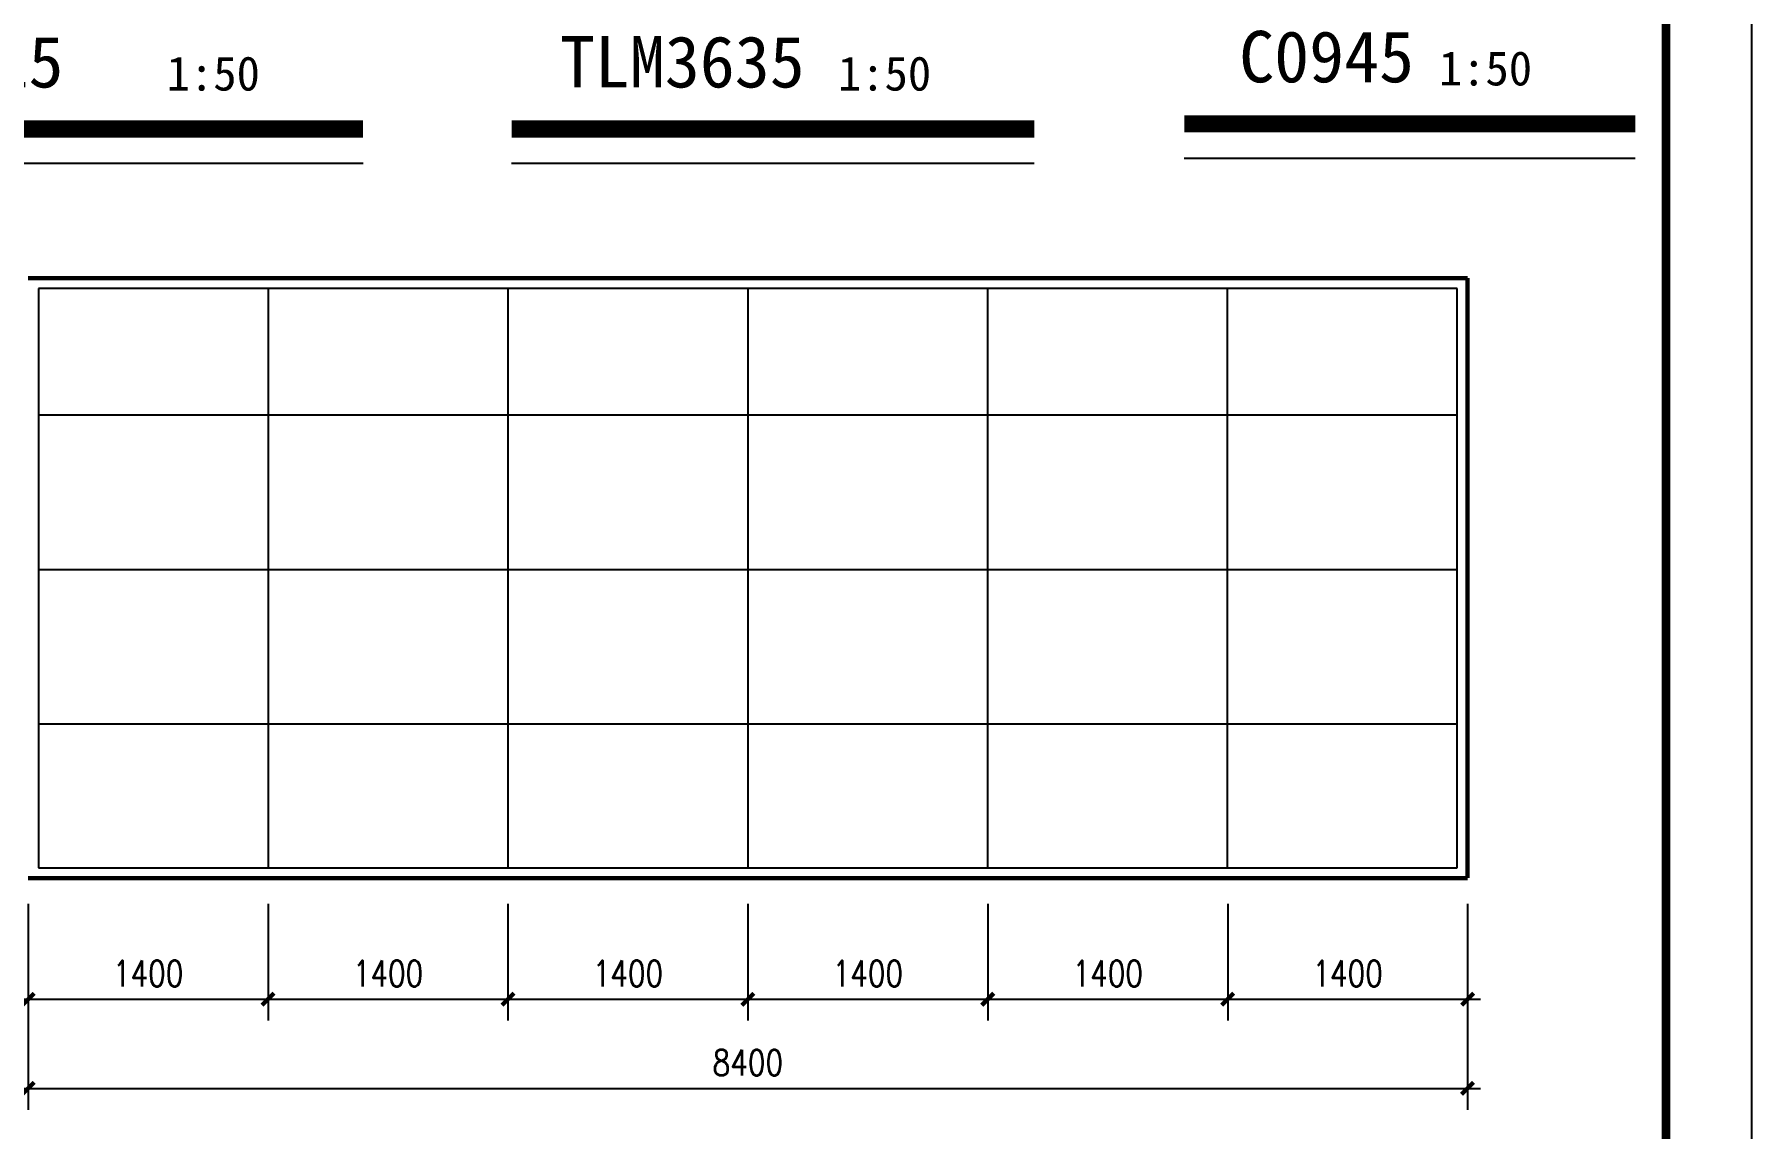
# Model space of a CAD drawing. Extents: x 458975 to 585950, y -118893 to 21149.
# Drawn here: x 565906 to 585950, y -109721 to -96956 of the extents above; entities that cross this region are included whole.
import ezdxf

# ---------------------------------------------------------------- set-up
doc = ezdxf.new("R2010")
doc.units = 0
doc.header["$LTSCALE"] = 1000
doc.header["$MEASUREMENT"] = 0
doc.layers.get('0').update_dxf_attribs({"linetype": 'CONTINUOUS'})
doc.layers.get('DEFPOINTS').update_dxf_attribs({"linetype": 'CONTINUOUS'})
for name, color, linetype in [('E_WINDOW', 4, 'CONTINUOUS'), ('PUB_DIM', 3, 'CONTINUOUS'), ('PUB_TEXT', 7, 'CONTINUOUS'), ('PUB_TITLE', 4, 'CONTINUOUS')]:
    doc.layers.add(name, color=color, linetype=linetype)
doc.styles.add('-新宋体', font='NSimSun.ttf')
doc.styles.add('dim_font', font='SIMPLEX.shx', dxfattribs={"width": 0.8})
doc.dimstyles.new('DIMN50', dxfattribs={"dimscale": 0.5, "dimtxt": 300, "dimasz": 100, "dimexe": 250, "dimexo": 300, "dimgap": 0, "dimtad": 0, "dimdec": 0, "dimzin": 0, "dimdsep": 46, "dimtxsty": 'dim_font', "dimblk": 'ARCHTICK', "dimcen": 0.09, "dimdle": 150, "dimclrt": 7, "dimazin": 0, "dimtfac": 1, "dimtdec": 0, "dimtix": 1, "dimtmove": 2, "dimatfit": 3, "dimfxl": 1, "dimtvp": 1, "dimtolj": 1, "dimtzin": 0, "dimarcsym": 0})

# ---------------------------------------------------------------- blocks, each defined once
blk = doc.blocks.new('_archtick')
at = {"const_width": 0.5}
blk.add_lwpolyline([(-0.7, -0.7), (0.7, 0.7)], dxfattribs=at)
blk = doc.blocks.new('*D271')
at = {"layer": 'DEFPOINTS', "color": 0, "transparency": 16777216}
for p in [(565834, -106799), (582634, -106799), (582634, -109251)]:
    blk.add_point(p, dxfattribs=at)
at = {"layer": 'PUB_DIM', "color": 0, "lineweight": -2, "transparency": 16777216}
for p, q in [((565834, -107099), (565834, -109501)), ((582634, -107099), (582634, -109501)), ((565684, -109251), (582784, -109251))]:
    blk.add_line(p, q, dxfattribs=at)
at = {"layer": 'PUB_DIM', "color": 0, "lineweight": -2, "transparency": 16777216, "xscale": 100, "yscale": 100, "zscale": 100, "rotation": 180}
blk.add_blockref('_archtick', (565834, -109251), dxfattribs=at)
at = {"layer": 'PUB_DIM', "color": 0, "lineweight": -2, "transparency": 16777216, "xscale": 100, "yscale": 100, "zscale": 100}
blk.add_blockref('_archtick', (582634, -109251), dxfattribs=at)
at = {"layer": 'PUB_DIM', "color": 7, "transparency": 16777216, "insert": (574234, -108951), "char_height": 300, "attachment_point": 5, "style": 'dim_font'}
blk.add_mtext('\\A1;8400', dxfattribs=at)
blk = doc.blocks.new('*D272')
at = {"layer": 'DEFPOINTS', "color": 0, "transparency": 16777216}
for p in [(565834, -106799), (568634, -106799), (568634, -108211)]:
    blk.add_point(p, dxfattribs=at)
at = {"layer": 'PUB_DIM', "color": 0, "lineweight": -2, "transparency": 16777216}
for p, q in [((565834, -107099), (565834, -108461)), ((568634, -107099), (568634, -108461)), ((565684, -108211), (568784, -108211))]:
    blk.add_line(p, q, dxfattribs=at)
at = {"layer": 'PUB_DIM', "color": 0, "lineweight": -2, "transparency": 16777216, "xscale": 100, "yscale": 100, "zscale": 100, "rotation": 180}
blk.add_blockref('_archtick', (565834, -108211), dxfattribs=at)
at = {"layer": 'PUB_DIM', "color": 0, "lineweight": -2, "transparency": 16777216, "xscale": 100, "yscale": 100, "zscale": 100}
blk.add_blockref('_archtick', (568634, -108211), dxfattribs=at)
at = {"layer": 'PUB_DIM', "color": 7, "transparency": 16777216, "insert": (567234, -107911), "char_height": 300, "attachment_point": 5, "style": 'dim_font'}
blk.add_mtext('\\A1;1400', dxfattribs=at)
blk = doc.blocks.new('*D273')
at = {"layer": 'DEFPOINTS', "color": 0, "transparency": 16777216}
for p in [(568634, -106799), (571434, -106799), (571434, -108211)]:
    blk.add_point(p, dxfattribs=at)
at = {"layer": 'PUB_DIM', "color": 0, "lineweight": -2, "transparency": 16777216}
for p, q in [((568634, -107099), (568634, -108461)), ((571434, -107099), (571434, -108461)), ((568484, -108211), (571584, -108211))]:
    blk.add_line(p, q, dxfattribs=at)
at = {"layer": 'PUB_DIM', "color": 0, "lineweight": -2, "transparency": 16777216, "xscale": 100, "yscale": 100, "zscale": 100, "rotation": 180}
blk.add_blockref('_archtick', (568634, -108211), dxfattribs=at)
at = {"layer": 'PUB_DIM', "color": 0, "lineweight": -2, "transparency": 16777216, "xscale": 100, "yscale": 100, "zscale": 100}
blk.add_blockref('_archtick', (571434, -108211), dxfattribs=at)
at = {"layer": 'PUB_DIM', "color": 7, "transparency": 16777216, "insert": (570034, -107911), "char_height": 300, "attachment_point": 5, "style": 'dim_font'}
blk.add_mtext('\\A1;1400', dxfattribs=at)
blk = doc.blocks.new('*D274')
at = {"layer": 'DEFPOINTS', "color": 0, "transparency": 16777216}
for p in [(571434, -106799), (574234, -106799), (574234, -108211)]:
    blk.add_point(p, dxfattribs=at)
at = {"layer": 'PUB_DIM', "color": 0, "lineweight": -2, "transparency": 16777216}
for p, q in [((571434, -107099), (571434, -108461)), ((574234, -107099), (574234, -108461)), ((571284, -108211), (574384, -108211))]:
    blk.add_line(p, q, dxfattribs=at)
at = {"layer": 'PUB_DIM', "color": 0, "lineweight": -2, "transparency": 16777216, "xscale": 100, "yscale": 100, "zscale": 100, "rotation": 180}
blk.add_blockref('_archtick', (571434, -108211), dxfattribs=at)
at = {"layer": 'PUB_DIM', "color": 0, "lineweight": -2, "transparency": 16777216, "xscale": 100, "yscale": 100, "zscale": 100}
blk.add_blockref('_archtick', (574234, -108211), dxfattribs=at)
at = {"layer": 'PUB_DIM', "color": 7, "transparency": 16777216, "insert": (572834, -107911), "char_height": 300, "attachment_point": 5, "style": 'dim_font'}
blk.add_mtext('\\A1;1400', dxfattribs=at)
blk = doc.blocks.new('*D275')
at = {"layer": 'DEFPOINTS', "color": 0, "transparency": 16777216}
for p in [(574234, -106799), (577034, -106799), (577034, -108211)]:
    blk.add_point(p, dxfattribs=at)
at = {"layer": 'PUB_DIM', "color": 0, "lineweight": -2, "transparency": 16777216}
for p, q in [((574234, -107099), (574234, -108461)), ((577034, -107099), (577034, -108461)), ((574084, -108211), (577184, -108211))]:
    blk.add_line(p, q, dxfattribs=at)
at = {"layer": 'PUB_DIM', "color": 0, "lineweight": -2, "transparency": 16777216, "xscale": 100, "yscale": 100, "zscale": 100, "rotation": 180}
blk.add_blockref('_archtick', (574234, -108211), dxfattribs=at)
at = {"layer": 'PUB_DIM', "color": 0, "lineweight": -2, "transparency": 16777216, "xscale": 100, "yscale": 100, "zscale": 100}
blk.add_blockref('_archtick', (577034, -108211), dxfattribs=at)
at = {"layer": 'PUB_DIM', "color": 7, "transparency": 16777216, "insert": (575634, -107911), "char_height": 300, "attachment_point": 5, "style": 'dim_font'}
blk.add_mtext('\\A1;1400', dxfattribs=at)
blk = doc.blocks.new('*D276')
at = {"layer": 'DEFPOINTS', "color": 0, "transparency": 16777216}
for p in [(577034, -106799), (579834, -106799), (579834, -108211)]:
    blk.add_point(p, dxfattribs=at)
at = {"layer": 'PUB_DIM', "color": 0, "lineweight": -2, "transparency": 16777216}
for p, q in [((577034, -107099), (577034, -108461)), ((579834, -107099), (579834, -108461)), ((576884, -108211), (579984, -108211))]:
    blk.add_line(p, q, dxfattribs=at)
at = {"layer": 'PUB_DIM', "color": 0, "lineweight": -2, "transparency": 16777216, "xscale": 100, "yscale": 100, "zscale": 100, "rotation": 180}
blk.add_blockref('_archtick', (577034, -108211), dxfattribs=at)
at = {"layer": 'PUB_DIM', "color": 0, "lineweight": -2, "transparency": 16777216, "xscale": 100, "yscale": 100, "zscale": 100}
blk.add_blockref('_archtick', (579834, -108211), dxfattribs=at)
at = {"layer": 'PUB_DIM', "color": 7, "transparency": 16777216, "insert": (578434, -107911), "char_height": 300, "attachment_point": 5, "style": 'dim_font'}
blk.add_mtext('\\A1;1400', dxfattribs=at)
blk = doc.blocks.new('*D277')
at = {"layer": 'DEFPOINTS', "color": 0, "transparency": 16777216}
for p in [(579834, -106799), (582634, -106799), (582634, -108211)]:
    blk.add_point(p, dxfattribs=at)
at = {"layer": 'PUB_DIM', "color": 0, "lineweight": -2, "transparency": 16777216}
for p, q in [((579834, -107099), (579834, -108461)), ((582634, -107099), (582634, -108461)), ((579684, -108211), (582784, -108211))]:
    blk.add_line(p, q, dxfattribs=at)
at = {"layer": 'PUB_DIM', "color": 0, "lineweight": -2, "transparency": 16777216, "xscale": 100, "yscale": 100, "zscale": 100, "rotation": 180}
blk.add_blockref('_archtick', (579834, -108211), dxfattribs=at)
at = {"layer": 'PUB_DIM', "color": 0, "lineweight": -2, "transparency": 16777216, "xscale": 100, "yscale": 100, "zscale": 100}
blk.add_blockref('_archtick', (582634, -108211), dxfattribs=at)
at = {"layer": 'PUB_DIM', "color": 7, "transparency": 16777216, "insert": (581234, -107911), "char_height": 300, "attachment_point": 5, "style": 'dim_font'}
blk.add_mtext('\\A1;1400', dxfattribs=at)

msp = doc.modelspace()

# ---------------------------------------------------------------- linework, layer by layer
at = {"ltscale": 10, "const_width": 200}
for points in [[(563642.6, -98060), (569742.3, -98060)], [(571477, -98060), (577576.7, -98060)], [(579327.9, -98000.1), (584590.4, -98000.1)]]:
    msp.add_lwpolyline(points, dxfattribs=at)
at = {"ltscale": 10}
for points in [[(579327.9, -98400.1), (584590.4, -98400.1)], [(563642.6, -98460), (569742.3, -98460)], [(571477, -98460), (577576.7, -98460)]]:
    msp.add_lwpolyline(points, dxfattribs=at)
at = {"layer": 'E_WINDOW'}
for p, q in [((582513.6, -99918.8), (565953.6, -99918.8)), ((565953.6, -99918.8), (565953.6, -106678.8)), ((568633.6, -99918.8), (568633.6, -106678.8)), ((571433.6, -99918.8), (571433.6, -106678.8)), ((574233.6, -99918.8), (574233.6, -106678.8)), ((577033.6, -106678.8), (577033.6, -99918.8)), ((579833.6, -106678.8), (579833.6, -99918.8)), ((582513.6, -106678.8), (582513.6, -99918.8)), ((582513.6, -101398.8), (565953.6, -101398.8)), ((565953.6, -103198.8), (582513.6, -103198.8)), ((565953.6, -104998.8), (582513.6, -104998.8)), ((565953.6, -106678.8), (582513.6, -106678.8))]:
    msp.add_line(p, q, dxfattribs=at)
at = {"layer": 'E_WINDOW', "const_width": 50}
for points in [[(582633.6, -99798.8), (565833.6, -99798.8)], [(582633.6, -106798.8), (582633.6, -99798.8)], [(565833.6, -106798.8), (582633.6, -106798.8)]]:
    msp.add_lwpolyline(points, dxfattribs=at)
at = {"layer": 'PUB_TITLE'}
msp.add_lwpolyline([(526549.5, -118893.3), (526549.5, -76893.3), (585949.5, -76893.3), (585949.5, -118893.3)], close=True, dxfattribs=at)
at = {"layer": 'PUB_TITLE', "const_width": 100}
msp.add_lwpolyline([(529049.5, -117893.3), (584949.5, -117893.3), (584949.5, -77893.3), (529049.5, -77893.3)], close=True, dxfattribs=at)

# ---------------------------------------------------------------- texts
at = {"layer": 'PUB_TEXT', "style": '-新宋体'}
for s, height, p in [('C1815', 600, (564205.6, -97575.3, 2789697.8)), ('TLM3635', 600, (572040.1, -97575.3, 2789697.8)), ('C0945', 600, (579968.7, -97515.4, 2789697.8)), ('1:50', 400, (582298.6, -97551.8, 2789697.8)), ('1:50', 400, (567450.5, -97611.7, 2789697.8)), ('1:50', 400, (575285, -97611.7, 2789697.8))]:
    msp.add_text(s, height=height, dxfattribs=at).set_placement(p)

# ---------------------------------------------------------------- dimensions: what is measured, and where the dimension line sits
at = {"layer": 'PUB_DIM'}
for base, p1, p2, picture, middle in [((582633.6, -109251.4), (565833.6, -106798.8), (582633.6, -106798.8), '*D271', (574233.6, -108951.4)), ((568633.6, -108211.1), (565833.6, -106798.8), (568633.6, -106798.8), '*D272', (567233.6, -107911.1)), ((571433.6, -108211.1), (568633.6, -106798.8), (571433.6, -106798.8), '*D273', (570033.6, -107911.1)), ((574233.6, -108211.1), (571433.6, -106798.8), (574233.6, -106798.8), '*D274', (572833.6, -107911.1)), ((577033.6, -108211.1), (574233.6, -106798.8), (577033.6, -106798.8), '*D275', (575633.6, -107911.1)), ((579833.6, -108211.1), (577033.6, -106798.8), (579833.6, -106798.8), '*D276', (578433.6, -107911.1)), ((582633.6, -108211.1), (579833.6, -106798.8), (582633.6, -106798.8), '*D277', (581233.6, -107911.1))]:
    dim = msp.add_linear_dim(base=base, p1=p1, p2=p2, dimstyle='DIMN50', override={"dimscale": 1, "dimlfac": 0.5}, dxfattribs=at)
    dim.commit()
    dim.dimension.update_dxf_attribs({"geometry": picture, "text_midpoint": middle})

doc.saveas('drawing.dxf')
